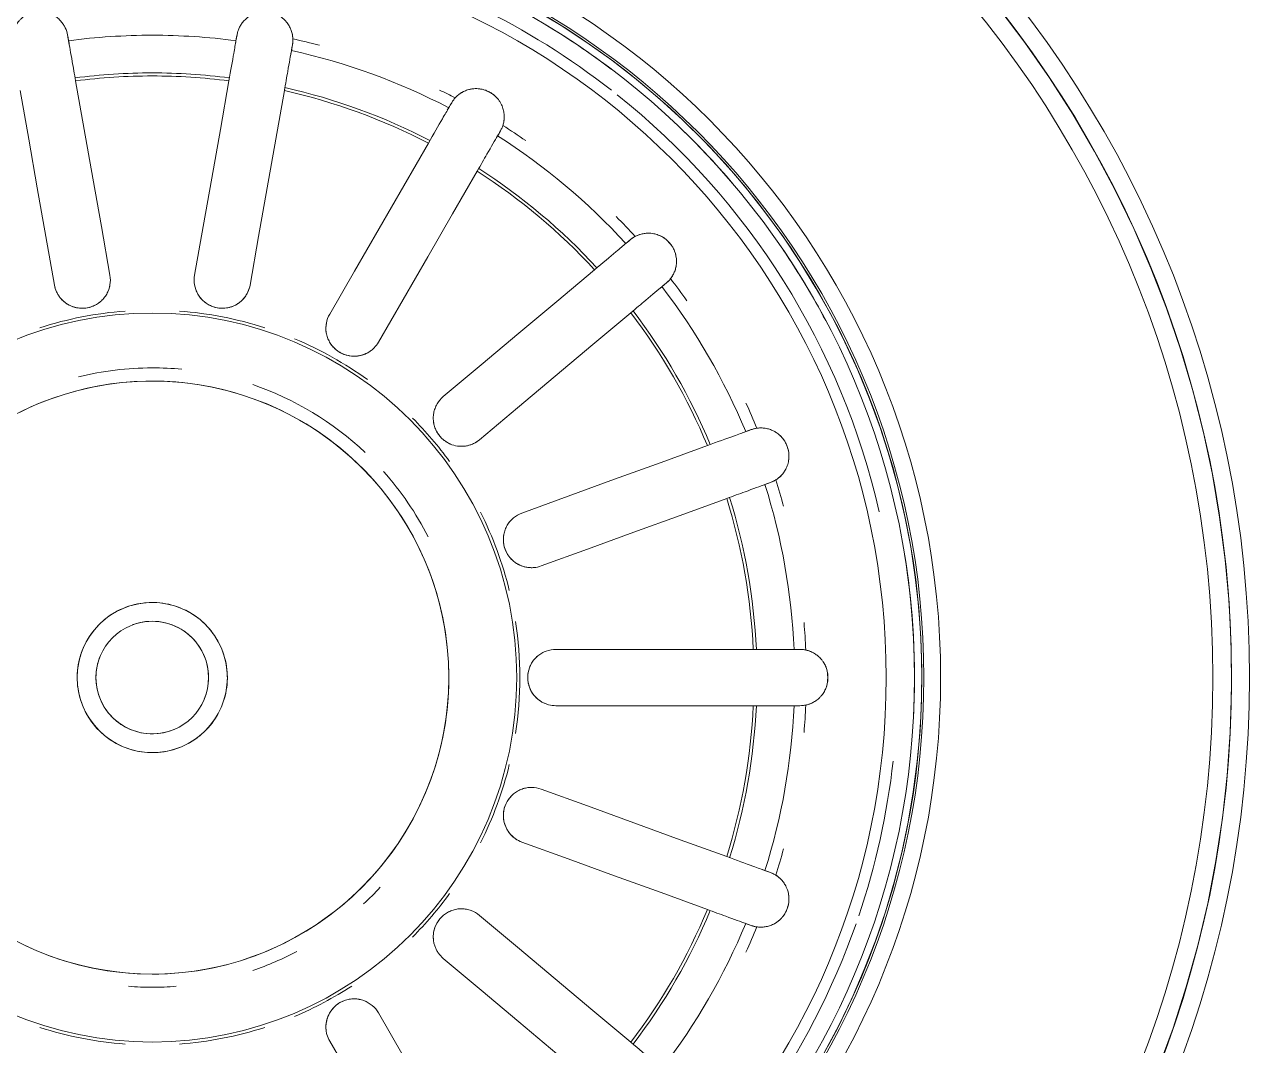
# Model space of a CAD drawing. Header units: millimetres. Extents: x -11245 to 9283, y -22520 to -3800.
# Drawn here: x -6774.4 to -6709.2, y -15029.3 to -14974.9 of the extents above; entities that cross this region are included whole.
import ezdxf

# ---------------------------------------------------------------- set-up
doc = ezdxf.new("R2010")
doc.units = ezdxf.units.MM
doc.layers.add('G-IMPT', color=8, linetype='Continuous', lineweight=9)

msp = doc.modelspace()

# ---------------------------------------------------------------- linework, layer by layer
at = {"layer": 'G-IMPT'}
msp.add_line((-6760.582, -14978.375), (-6760.555, -14978.219), dxfattribs=at)
at = {"layer": 'G-IMPT', "flags": 128}
for points in [[(-6747.248, -14974.07), (-6745.841, -14974.913), (-6744.47, -14975.812), (-6743.135, -14976.765), (-6741.84, -14977.77), (-6740.585, -14978.827), (-6739.374, -14979.932), (-6738.208, -14981.086), (-6737.09, -14982.285), (-6736.02, -14983.528), (-6735, -14984.812), (-6734.033, -14986.136), (-6733.12, -14987.498), (-6732.261, -14988.896), (-6731.46, -14990.326), (-6730.716, -14991.788), (-6730.031, -14993.278), (-6729.406, -14994.794), (-6728.843, -14996.334), (-6728.341, -14997.895), (-6727.903, -14999.476), (-6727.528, -15001.072), (-6727.217, -15002.682), (-6726.97, -15004.303), (-6726.789, -15005.933), (-6726.673, -15007.569), (-6726.622, -15009.208), (-6726.638, -15010.848), (-6726.718, -15012.486), (-6726.864, -15014.119), (-6727.076, -15015.745), (-6727.352, -15017.362), (-6727.692, -15018.966), (-6728.097, -15020.555), (-6728.564, -15022.127), (-6729.095, -15023.679), (-6729.686, -15025.208), (-6730.339, -15026.713), (-6731.051, -15028.19), (-6731.822, -15029.638)], [(-6714.028, -15030.486), (-6713.237, -15028.327), (-6712.534, -15026.137), (-6711.919, -15023.921), (-6711.393, -15021.682), (-6710.957, -15019.424), (-6710.611, -15017.15), (-6710.357, -15014.864), (-6710.194, -15012.57), (-6710.123, -15010.272), (-6710.145, -15007.972), (-6710.258, -15005.675), (-6710.463, -15003.384), (-6710.759, -15001.103), (-6711.146, -14998.836), (-6711.624, -14996.587), (-6712.191, -14994.358), (-6712.847, -14992.154), (-6713.59, -14989.977), (-6714.42, -14987.832), (-6715.335, -14985.722), (-6716.334, -14983.651), (-6717.415, -14981.621), (-6718.576, -14979.635), (-6719.816, -14977.698), (-6721.132, -14975.812), (-6722.522, -14973.98)], [(-6772.134, -14975.414), (-6772.107, -14975.567), (-6772.08, -14975.719)], [(-6763.106, -14975.414), (-6763.133, -14975.567), (-6763.16, -14975.719)], [(-6760.206, -14976.24), (-6760.179, -14976.088), (-6760.152, -14975.935)], [(-6771.703, -14977.857), (-6771.246, -14980.447), (-6770.79, -14983.037), (-6770.333, -14985.627), (-6769.876, -14988.217)], [(-6763.537, -14977.857), (-6763.994, -14980.447), (-6764.45, -14983.037), (-6764.907, -14985.627), (-6765.364, -14988.217)], [(-6772.831, -14988.738), (-6773.287, -14986.148), (-6773.744, -14983.558), (-6774.201, -14980.968), (-6774.657, -14978.378)], [(-6762.409, -14988.738), (-6761.953, -14986.148), (-6761.496, -14983.558), (-6761.039, -14980.968), (-6760.583, -14978.378)], [(-6751.669, -14979.023), (-6751.746, -14979.157), (-6751.824, -14979.291)], [(-6749.226, -14980.791), (-6749.148, -14980.657), (-6749.071, -14980.523)], [(-6752.909, -14981.171), (-6754.224, -14983.449), (-6755.539, -14985.726), (-6756.854, -14988.004), (-6758.169, -14990.281)], [(-6755.571, -14991.781), (-6754.256, -14989.504), (-6752.941, -14987.226), (-6751.626, -14984.949), (-6750.311, -14982.671)], [(-6742.156, -14986.326), (-6742.274, -14986.425), (-6742.393, -14986.524)], [(-6744.056, -14987.92), (-6746.071, -14989.61), (-6748.085, -14991.301), (-6750.1, -14992.991), (-6752.114, -14994.682)], [(-6740.464, -14988.823), (-6740.346, -14988.723), (-6740.227, -14988.624)], [(-6750.186, -14996.98), (-6748.171, -14995.289), (-6746.157, -14993.599), (-6744.142, -14991.909), (-6742.128, -14990.218)], [(-6774.657, -14995.504), (-6774.086, -14995.234), (-6773.504, -14994.987), (-6772.913, -14994.764), (-6772.313, -14994.564), (-6771.706, -14994.388), (-6771.093, -14994.237), (-6770.473, -14994.111), (-6769.85, -14994.009), (-6769.222, -14993.932), (-6768.593, -14993.881), (-6767.961, -14993.854), (-6767.62, -14993.851)], [(-6767.62, -14993.851), (-6766.988, -14993.863), (-6766.357, -14993.901), (-6765.729, -14993.964), (-6765.103, -14994.053), (-6764.481, -14994.166), (-6763.864, -14994.304), (-6763.254, -14994.466), (-6762.65, -14994.653), (-6762.054, -14994.864), (-6761.467, -14995.098), (-6760.89, -14995.356), (-6760.324, -14995.636), (-6759.769, -14995.939), (-6759.227, -14996.264), (-6758.699, -14996.61), (-6758.184, -14996.978), (-6757.685, -14997.365), (-6757.202, -14997.772), (-6756.735, -14998.198), (-6756.286, -14998.643), (-6755.855, -14999.105), (-6755.442, -14999.584), (-6755.05, -15000.079), (-6754.677, -15000.589), (-6754.325, -15001.114), (-6753.994, -15001.652), (-6753.685, -15002.204), (-6753.398, -15002.767), (-6753.135, -15003.341), (-6752.894, -15003.926), (-6752.677, -15004.519), (-6752.483, -15005.121), (-6752.314, -15005.73), (-6752.17, -15006.345), (-6752.05, -15006.965), (-6751.955, -15007.59), (-6751.885, -15008.218), (-6751.84, -15008.849), (-6751.821, -15009.48), (-6751.827, -15010.112), (-6751.858, -15010.743), (-6751.914, -15011.373), (-6751.996, -15011.999), (-6752.102, -15012.622), (-6752.233, -15013.241), (-6752.389, -15013.853), (-6752.569, -15014.459), (-6752.774, -15015.057), (-6753.002, -15015.646), (-6753.253, -15016.226), (-6753.528, -15016.795), (-6753.825, -15017.353), (-6754.144, -15017.899), (-6754.484, -15018.431), (-6754.846, -15018.949), (-6755.228, -15019.452), (-6755.63, -15019.94), (-6756.051, -15020.411), (-6756.49, -15020.865), (-6756.948, -15021.302), (-6757.422, -15021.719), (-6757.913, -15022.117), (-6758.419, -15022.495), (-6758.94, -15022.853), (-6759.475, -15023.19), (-6760.023, -15023.504), (-6760.583, -15023.797), (-6761.154, -15024.067), (-6761.736, -15024.314), (-6762.327, -15024.538), (-6762.927, -15024.738), (-6763.534, -15024.913), (-6764.147, -15025.064), (-6764.767, -15025.191), (-6765.39, -15025.293), (-6766.018, -15025.369), (-6766.648, -15025.421), (-6767.279, -15025.447), (-6767.62, -15025.451)], [(-6735.714, -14996.442), (-6735.859, -14996.494), (-6736.004, -14996.547)], [(-6738.045, -14997.29), (-6740.516, -14998.189), (-6742.987, -14999.089), (-6745.458, -14999.988), (-6747.93, -15000.888)], [(-6734.978, -14999.366), (-6734.833, -14999.314), (-6734.688, -14999.261)], [(-6746.904, -15003.707), (-6744.432, -15002.807), (-6741.961, -15001.908), (-6739.49, -15001.008), (-6737.019, -15000.109)], [(-6767.62, -15005.651), (-6767.78, -15005.654), (-6767.94, -15005.664), (-6768.099, -15005.68), (-6768.257, -15005.702), (-6768.415, -15005.731), (-6768.571, -15005.765), (-6768.725, -15005.807), (-6768.878, -15005.854), (-6769.029, -15005.907), (-6769.178, -15005.967), (-6769.324, -15006.032), (-6769.467, -15006.103), (-6769.608, -15006.179), (-6769.745, -15006.262), (-6769.879, -15006.349), (-6770.009, -15006.442), (-6770.135, -15006.54), (-6770.258, -15006.644), (-6770.376, -15006.751), (-6770.489, -15006.864), (-6770.599, -15006.981), (-6770.703, -15007.102), (-6770.802, -15007.227), (-6770.897, -15007.357), (-6770.986, -15007.49), (-6771.07, -15007.626), (-6771.148, -15007.765), (-6771.22, -15007.908), (-6771.287, -15008.053), (-6771.348, -15008.201), (-6771.403, -15008.352), (-6771.452, -15008.504), (-6771.495, -15008.658), (-6771.532, -15008.814), (-6771.562, -15008.971), (-6771.586, -15009.129), (-6771.604, -15009.288), (-6771.615, -15009.448), (-6771.62, -15009.608), (-6771.618, -15009.768), (-6771.61, -15009.927), (-6771.596, -15010.087), (-6771.576, -15010.245), (-6771.549, -15010.403), (-6771.515, -15010.56), (-6771.476, -15010.715), (-6771.43, -15010.868), (-6771.379, -15011.019), (-6771.321, -15011.169), (-6771.257, -15011.315), (-6771.188, -15011.459), (-6771.113, -15011.601), (-6771.032, -15011.739), (-6770.946, -15011.874), (-6770.854, -15012.005), (-6770.757, -15012.132), (-6770.656, -15012.256), (-6770.549, -15012.375), (-6770.438, -15012.49), (-6770.322, -15012.6), (-6770.202, -15012.706), (-6770.078, -15012.807), (-6769.949, -15012.903), (-6769.817, -15012.993), (-6769.682, -15013.078), (-6769.543, -15013.158), (-6769.402, -15013.232), (-6769.257, -15013.301), (-6769.11, -15013.363), (-6768.96, -15013.42), (-6768.808, -15013.47), (-6768.655, -15013.515), (-6768.499, -15013.553), (-6768.342, -15013.585), (-6768.185, -15013.611), (-6768.026, -15013.63), (-6767.866, -15013.643), (-6767.706, -15013.65), (-6767.62, -15013.651)], [(-6767.62, -15013.651), (-6767.46, -15013.648), (-6767.3, -15013.638), (-6767.141, -15013.622), (-6766.983, -15013.6), (-6766.825, -15013.571), (-6766.669, -15013.536), (-6766.515, -15013.495), (-6766.362, -15013.448), (-6766.211, -15013.394), (-6766.062, -15013.335), (-6765.916, -15013.27), (-6765.773, -15013.199), (-6765.633, -15013.122), (-6765.495, -15013.04), (-6765.361, -15012.952), (-6765.231, -15012.859), (-6765.105, -15012.761), (-6764.983, -15012.658), (-6764.864, -15012.55), (-6764.751, -15012.438), (-6764.641, -15012.321), (-6764.537, -15012.199), (-6764.438, -15012.074), (-6764.343, -15011.945), (-6764.254, -15011.812), (-6764.17, -15011.676), (-6764.092, -15011.536), (-6764.02, -15011.394), (-6763.953, -15011.248), (-6763.892, -15011.1), (-6763.837, -15010.95), (-6763.788, -15010.798), (-6763.745, -15010.643), (-6763.709, -15010.488), (-6763.678, -15010.331), (-6763.654, -15010.172), (-6763.637, -15010.013), (-6763.625, -15009.854), (-6763.62, -15009.694), (-6763.622, -15009.534), (-6763.63, -15009.374), (-6763.644, -15009.215), (-6763.665, -15009.056), (-6763.691, -15008.898), (-6763.725, -15008.742), (-6763.764, -15008.587), (-6763.81, -15008.434), (-6763.861, -15008.282), (-6763.919, -15008.133), (-6763.983, -15007.986), (-6764.052, -15007.842), (-6764.128, -15007.701), (-6764.208, -15007.563), (-6764.295, -15007.428), (-6764.386, -15007.297), (-6764.483, -15007.169), (-6764.585, -15007.046), (-6764.691, -15006.927), (-6764.802, -15006.812), (-6764.918, -15006.701), (-6765.038, -15006.596), (-6765.163, -15006.495), (-6765.291, -15006.399), (-6765.423, -15006.308), (-6765.558, -15006.223), (-6765.697, -15006.144), (-6765.839, -15006.069), (-6765.983, -15006.001), (-6766.13, -15005.938), (-6766.28, -15005.882), (-6766.432, -15005.831), (-6766.586, -15005.787), (-6766.741, -15005.749), (-6766.898, -15005.717), (-6767.056, -15005.691), (-6767.214, -15005.671), (-6767.374, -15005.658), (-6767.534, -15005.652), (-6767.62, -15005.651)], [(-6735.601, -15008.151), (-6738.231, -15008.151), (-6740.86, -15008.151), (-6743.49, -15008.151), (-6746.12, -15008.151)], [(-6733.429, -15008.151), (-6733.275, -15008.151), (-6733.12, -15008.151)], [(-6746.12, -15011.151), (-6743.49, -15011.151), (-6740.86, -15011.151), (-6738.231, -15011.151), (-6735.601, -15011.151)], [(-6733.12, -15011.151), (-6733.275, -15011.151), (-6733.429, -15011.151)], [(-6737.019, -15019.192), (-6739.49, -15018.293), (-6741.961, -15017.394), (-6744.432, -15016.494), (-6746.904, -15015.595)], [(-6747.93, -15018.414), (-6745.458, -15019.313), (-6742.987, -15020.213), (-6740.516, -15021.112), (-6738.045, -15022.012)], [(-6734.688, -15020.041), (-6734.833, -15019.988), (-6734.978, -15019.935)], [(-6742.128, -15029.083), (-6744.142, -15027.393), (-6746.157, -15025.703), (-6748.171, -15024.012), (-6750.186, -15022.322)], [(-6736.004, -15022.754), (-6735.859, -15022.807), (-6735.714, -15022.86)], [(-6767.62, -15025.451), (-6768.252, -15025.438), (-6768.883, -15025.4), (-6769.512, -15025.337), (-6770.137, -15025.249), (-6770.759, -15025.136), (-6771.376, -15024.998), (-6771.986, -15024.835), (-6772.59, -15024.649), (-6773.186, -15024.438), (-6773.773, -15024.204), (-6774.35, -15023.946), (-6774.916, -15023.665)], [(-6752.114, -15024.62), (-6750.1, -15026.31), (-6748.085, -15028.001), (-6746.071, -15029.691), (-6744.056, -15031.381)], [(-6750.311, -15036.63), (-6751.626, -15034.353), (-6752.941, -15032.075), (-6754.256, -15029.798), (-6755.571, -15027.52)], [(-6758.169, -15029.02), (-6756.854, -15031.298), (-6755.539, -15033.575), (-6754.224, -15035.853), (-6752.909, -15038.13)]]:
    msp.add_lwpolyline(points, dxfattribs=at)
at = {"layer": 'G-IMPT'}
for radius, start, end in [(58.454, 360, 180), (57.5, 0, 180), (57.5, 90, 270), (57.5, 270, 90), (56.5, 90, 270), (56.5, 270, 90), (42, 90, 180), (42, 270, 90), (41.108, 90, 270), (41, 90, 180), (41, 0, 180), (41.108, 270, 90), (41, 0, 90), (40.608, 90, 270), (40.608, 270, 90), (39.72, 90, 160.71429), (39.099, 90, 270), (39.099, 270, 90), (39.72, 51.99607, 76.22116), (40.608, 52.98088, 58.96552), (34.223, 90, 97.48795), (34.223, 82.51205, 90), (34.845, 75.18135, 77.58742), (34.223, 62.51205, 77.48795), (32.216, 90, 97.33127), (32.054, 90, 97.31784), (32.216, 82.66873, 90), (32.054, 82.68216, 90), (32.054, 62.68216, 77.31784), (32.216, 62.66873, 77.33127), (34.845, 62.41258, 63.93609), (39.72, 12.85714, 51.42857), (34.845, 55.18135, 57.58742), (40.608, 40.34483, 46.55172), (34.223, 42.51205, 57.48795), (32.216, 42.66873, 57.33127), (32.054, 42.68216, 57.31784), (34.845, 42.41258, 44.81891), (40.608, 27.93103, 34.13793), (34.845, 35.18135, 37.58742), (34.223, 22.51205, 37.48795), (19.418, 90, 270), (19.579, 94.23524, 107.81647), (19.418, 270, 90), (19.579, 72.18353, 85.76476), (32.054, 22.68216, 37.31784), (32.216, 22.66873, 37.33127), (19.579, 54.16411, 67.21171), (16.5, 90, 103.78238), (16.5, 84.54291, 90), (15.8, 0, 180), (16.5, 46.58607, 71.05263), (34.845, 22.41258, 24.81891), (19.579, 36.01634, 44.91681), (16.5, 27.03614, 41.71504), (34.223, 2.51205, 17.48795), (34.845, 15.18135, 17.58742), (32.054, 2.68216, 17.31784), (32.216, 2.66873, 17.33127), (19.579, 13.70432, 26.75574), (40.608, 356.89655, 9.31034), (4, 90, 180), (4, 0, 90), (3, 90, 180), (3, 0, 110.90715), (3, 270, 90), (19.579, 351.22487, 8.77513), (34.845, 2.41258, 4.81891), (3, 157.5, 180), (58.454, 180, 360), (57.5, 180, 0), (42, 180, 270), (41, 180, 270), (41, 180, 0), (15.8, 180, 0), (4, 180, 270), (3, 180, 292.5), (3, 180, 270), (4, 270, 0), (41, 270, 0), (3, 337.5, 0), (32.054, 342.68216, 357.31784), (32.216, 342.66873, 357.33127), (34.223, 342.51205, 357.48795), (34.845, 355.18135, 357.58742), (19.579, 333.24426, 346.29568), (39.72, 341.35721, 353.57143), (34.845, 342.41258, 344.81891), (16.5, 313.02222, 317.36842), (19.579, 315.08319, 323.98367), (32.054, 322.68216, 337.31784), (32.216, 322.66873, 337.33127), (39.72, 308.57143, 340.71429), (34.223, 322.51205, 337.48795), (34.845, 335.18135, 337.58742), (16.5, 288.94737, 297.82049), (16.5, 265.60276, 270), (16.5, 270, 274.39724), (19.579, 292.78829, 302.88346), (19.579, 252.18353, 265.76476), (19.579, 274.23524, 287.81647)]:
    msp.add_arc((-6767.62, -15009.651), radius, start, end, dxfattribs=at)
for points, knots in [([(-6775.088, -14975.935), (-6775.112, -14975.807), (-6775.119, -14975.61), (-6775.083, -14975.372), (-6775.048, -14975.234), (-6775.01, -14975.131), (-6774.964, -14975.026), (-6774.912, -14974.92), (-6774.847, -14974.814), (-6774.764, -14974.712), (-6774.662, -14974.607), (-6774.547, -14974.498), (-6774.414, -14974.398), (-6774.264, -14974.319), (-6774.08, -14974.259), (-6773.868, -14974.211), (-6773.652, -14974.184), (-6773.459, -14974.177), (-6773.291, -14974.201), (-6773.132, -14974.249), (-6772.999, -14974.306), (-6772.867, -14974.372), (-6772.752, -14974.437), (-6772.646, -14974.52), (-6772.561, -14974.602), (-6772.483, -14974.685), (-6772.412, -14974.769), (-6772.331, -14974.886), (-6772.216, -14975.098), (-6772.155, -14975.285), (-6772.134, -14975.414)], [0, 0, 0, 0, 0.111111, 0.166667, 0.194444, 0.222222, 0.25, 0.277778, 0.305556, 0.333333, 0.361111, 0.388889, 0.416667, 0.444444, 0.472222, 0.5, 0.527778, 0.555556, 0.583333, 0.611111, 0.638889, 0.659722, 0.694444, 0.722222, 0.75, 0.777778, 0.805556, 0.833333, 0.888889, 1, 1, 1, 1]), ([(-6760.152, -14975.935), (-6760.141, -14975.873), (-6760.126, -14975.744), (-6760.13, -14975.575), (-6760.147, -14975.439), (-6760.166, -14975.338), (-6760.194, -14975.236), (-6760.23, -14975.13), (-6760.275, -14975.026), (-6760.33, -14974.923), (-6760.395, -14974.819), (-6760.476, -14974.712), (-6760.575, -14974.605), (-6760.689, -14974.502), (-6760.823, -14974.406), (-6760.974, -14974.321), (-6761.157, -14974.246), (-6761.366, -14974.193), (-6761.582, -14974.171), (-6761.779, -14974.179), (-6761.951, -14974.207), (-6762.11, -14974.251), (-6762.241, -14974.303), (-6762.372, -14974.369), (-6762.488, -14974.442), (-6762.593, -14974.524), (-6762.679, -14974.602), (-6762.758, -14974.684), (-6762.828, -14974.771), (-6762.889, -14974.858), (-6762.942, -14974.947), (-6763.004, -14975.068), (-6763.065, -14975.226), (-6763.095, -14975.352), (-6763.106, -14975.414)], [0, 0, 0, 0, 0.055556, 0.111111, 0.138889, 0.166667, 0.194444, 0.222222, 0.25, 0.277778, 0.305556, 0.333333, 0.361111, 0.388889, 0.416667, 0.444444, 0.472222, 0.5, 0.527778, 0.555556, 0.583333, 0.611111, 0.638889, 0.659722, 0.694444, 0.722222, 0.75, 0.777778, 0.805556, 0.833333, 0.861111, 0.888889, 0.944444, 1, 1, 1, 1]), ([(-6771.703, -14977.857), (-6771.767, -14977.492), (-6771.92, -14976.626), (-6772.034, -14975.98), (-6772.08, -14975.719)], [0, 0, 0, 0, 0.4, 1, 1, 1, 1]), ([(-6763.16, -14975.719), (-6763.191, -14975.893), (-6763.291, -14976.464), (-6763.44, -14977.308), (-6763.537, -14977.857)], [0, 0, 0, 0, 0.4, 1, 1, 1, 1]), ([(-6760.583, -14978.378), (-6760.518, -14978.012), (-6760.366, -14977.147), (-6760.252, -14976.501), (-6760.206, -14976.24)], [0, 0, 0, 0, 0.4, 1, 1, 1, 1]), ([(-6749.071, -14980.523), (-6749.039, -14980.468), (-6748.981, -14980.351), (-6748.927, -14980.192), (-6748.896, -14980.059), (-6748.88, -14979.957), (-6748.871, -14979.851), (-6748.869, -14979.74), (-6748.876, -14979.626), (-6748.892, -14979.511), (-6748.918, -14979.391), (-6748.957, -14979.262), (-6749.013, -14979.128), (-6749.086, -14978.993), (-6749.179, -14978.857), (-6749.292, -14978.725), (-6749.437, -14978.592), (-6749.616, -14978.47), (-6749.811, -14978.376), (-6749.999, -14978.316), (-6750.17, -14978.283), (-6750.335, -14978.27), (-6750.476, -14978.275), (-6750.622, -14978.292), (-6750.755, -14978.321), (-6750.882, -14978.361), (-6750.99, -14978.405), (-6751.092, -14978.456), (-6751.187, -14978.514), (-6751.274, -14978.575), (-6751.354, -14978.639), (-6751.454, -14978.733), (-6751.565, -14978.86), (-6751.637, -14978.968), (-6751.669, -14979.023)], [0, 0, 0, 0, 0.055556, 0.111111, 0.138889, 0.166667, 0.194444, 0.222222, 0.25, 0.277778, 0.305556, 0.333333, 0.361111, 0.388889, 0.416667, 0.444444, 0.472222, 0.5, 0.527778, 0.555556, 0.583333, 0.611111, 0.638889, 0.659722, 0.694444, 0.722222, 0.75, 0.777778, 0.805556, 0.833333, 0.861111, 0.888889, 0.944444, 1, 1, 1, 1]), ([(-6750.904, -14978.371), (-6750.935, -14978.383), (-6750.995, -14978.407), (-6751.079, -14978.449), (-6751.157, -14978.495), (-6751.256, -14978.56), (-6751.369, -14978.648), (-6751.447, -14978.726), (-6751.483, -14978.768)], [0.7777778, 0.7777778, 0.7777778, 0.7777778, 0.8055556, 0.8333333, 0.8611111, 0.8888889, 0.9444444, 1, 1, 1, 1]), ([(-6751.824, -14979.291), (-6751.912, -14979.444), (-6752.202, -14979.946), (-6752.63, -14980.688), (-6752.909, -14981.171)], [0, 0, 0, 0, 0.4, 1, 1, 1, 1]), ([(-6750.311, -14982.671), (-6750.126, -14982.349), (-6749.686, -14981.589), (-6749.358, -14981.02), (-6749.226, -14980.791)], [0, 0, 0, 0, 0.4, 1, 1, 1, 1]), ([(-6740.227, -14988.624), (-6740.179, -14988.583), (-6740.084, -14988.493), (-6739.979, -14988.362), (-6739.904, -14988.247), (-6739.854, -14988.157), (-6739.809, -14988.061), (-6739.77, -14987.957), (-6739.737, -14987.847), (-6739.713, -14987.734), (-6739.696, -14987.612), (-6739.689, -14987.478), (-6739.696, -14987.333), (-6739.718, -14987.181), (-6739.758, -14987.021), (-6739.82, -14986.859), (-6739.911, -14986.684), (-6740.037, -14986.508), (-6740.189, -14986.353), (-6740.345, -14986.232), (-6740.494, -14986.143), (-6740.645, -14986.075), (-6740.779, -14986.03), (-6740.922, -14985.997), (-6741.057, -14985.978), (-6741.19, -14985.973), (-6741.306, -14985.977), (-6741.419, -14985.991), (-6741.529, -14986.012), (-6741.631, -14986.039), (-6741.729, -14986.073), (-6741.855, -14986.126), (-6742.002, -14986.208), (-6742.107, -14986.285), (-6742.156, -14986.326)], [0, 0, 0, 0, 0.055556, 0.111111, 0.138889, 0.166667, 0.194444, 0.222222, 0.25, 0.277778, 0.305556, 0.333333, 0.361111, 0.388889, 0.416667, 0.444444, 0.472222, 0.5, 0.527778, 0.555556, 0.583333, 0.611111, 0.638889, 0.659722, 0.694444, 0.722222, 0.75, 0.777778, 0.805556, 0.833333, 0.861111, 0.888889, 0.944444, 1, 1, 1, 1]), ([(-6742.393, -14986.524), (-6742.528, -14986.638), (-6742.972, -14987.011), (-6743.629, -14987.561), (-6744.056, -14987.92)], [0, 0, 0, 0, 0.4, 1, 1, 1, 1]), ([(-6740.008, -14988.396), (-6739.974, -14988.354), (-6739.91, -14988.263), (-6739.843, -14988.136), (-6739.796, -14988.027), (-6739.764, -14987.942), (-6739.737, -14987.852), (-6739.724, -14987.789), (-6739.718, -14987.756)], [0, 0, 0, 0, 0.0555556, 0.1111111, 0.1388889, 0.1666667, 0.1944444, 0.2222222, 0.2222222, 0.2222222, 0.2222222]), ([(-6769.876, -14988.217), (-6769.845, -14988.393), (-6769.846, -14988.733), (-6769.992, -14989.151), (-6770.193, -14989.438), (-6770.376, -14989.627), (-6770.594, -14989.778), (-6770.805, -14989.88), (-6770.993, -14989.936), (-6771.16, -14989.967), (-6771.326, -14989.98), (-6771.488, -14989.974), (-6771.654, -14989.949), (-6771.816, -14989.907), (-6771.966, -14989.85), (-6772.114, -14989.773), (-6772.252, -14989.681), (-6772.417, -14989.546), (-6772.67, -14989.25), (-6772.792, -14988.958), (-6772.831, -14988.738)], [0, 0, 0, 0, 0.111111, 0.222222, 0.277778, 0.333333, 0.388889, 0.444444, 0.479167, 0.513889, 0.548611, 0.583333, 0.618056, 0.652778, 0.6875, 0.722222, 0.756944, 0.791667, 0.861111, 1, 1, 1, 1]), ([(-6765.364, -14988.217), (-6765.394, -14988.386), (-6765.394, -14988.649), (-6765.306, -14988.984), (-6765.198, -14989.222), (-6765.049, -14989.438), (-6764.801, -14989.689), (-6764.414, -14989.915), (-6763.883, -14990.009), (-6763.397, -14989.921), (-6763.066, -14989.745), (-6762.863, -14989.58), (-6762.729, -14989.438), (-6762.614, -14989.28), (-6762.49, -14989.051), (-6762.432, -14988.865), (-6762.409, -14988.738)], [0, 0, 0, 0, 0.111111, 0.166667, 0.222222, 0.277778, 0.333333, 0.444444, 0.555556, 0.666667, 0.75, 0.791667, 0.833333, 0.875, 0.916667, 1, 1, 1, 1]), ([(-6769.875, -14988.731), (-6769.89, -14988.817), (-6769.934, -14988.984), (-6770.042, -14989.222), (-6770.192, -14989.438), (-6770.439, -14989.689), (-6770.826, -14989.915), (-6771.357, -14990.009), (-6771.843, -14989.921), (-6772.174, -14989.745), (-6772.377, -14989.58), (-6772.511, -14989.438), (-6772.626, -14989.28), (-6772.75, -14989.051), (-6772.808, -14988.865), (-6772.831, -14988.738)], [0.1111111, 0.1111111, 0.1111111, 0.1111111, 0.1666667, 0.2222222, 0.2777778, 0.3333333, 0.4444444, 0.5555556, 0.6666667, 0.75, 0.7916667, 0.8333333, 0.875, 0.9166667, 1, 1, 1, 1]), ([(-6765.365, -14988.732), (-6765.335, -14988.9), (-6765.248, -14989.151), (-6765.047, -14989.438), (-6764.864, -14989.627), (-6764.646, -14989.778), (-6764.435, -14989.88), (-6764.247, -14989.936), (-6764.08, -14989.967), (-6763.915, -14989.98), (-6763.753, -14989.974), (-6763.586, -14989.949), (-6763.424, -14989.907), (-6763.274, -14989.85), (-6763.127, -14989.773), (-6762.988, -14989.681), (-6762.823, -14989.546), (-6762.571, -14989.25), (-6762.448, -14988.958), (-6762.409, -14988.738)], [0.1111111, 0.1111111, 0.1111111, 0.1111111, 0.2222222, 0.2777778, 0.3333333, 0.3888889, 0.4444444, 0.4791667, 0.5138889, 0.5486111, 0.5833333, 0.6180556, 0.6527778, 0.6875, 0.7222222, 0.7569444, 0.7916667, 0.8611111, 1, 1, 1, 1]), ([(-6742.128, -14990.218), (-6741.843, -14989.979), (-6741.17, -14989.415), (-6740.667, -14988.993), (-6740.464, -14988.823)], [0, 0, 0, 0, 0.4, 1, 1, 1, 1]), ([(-6758.169, -14990.281), (-6758.255, -14990.43), (-6758.346, -14990.677), (-6758.378, -14991.022), (-6758.357, -14991.282), (-6758.29, -14991.537), (-6758.144, -14991.857), (-6757.858, -14992.202), (-6757.391, -14992.472), (-6756.903, -14992.555), (-6756.533, -14992.503), (-6756.285, -14992.417), (-6756.11, -14992.33), (-6755.949, -14992.22), (-6755.754, -14992.048), (-6755.635, -14991.893), (-6755.571, -14991.781)], [0, 0, 0, 0, 0.111111, 0.166667, 0.222222, 0.277778, 0.333333, 0.444444, 0.555556, 0.666667, 0.75, 0.791667, 0.833333, 0.875, 0.916667, 1, 1, 1, 1]), ([(-6758.346, -14990.764), (-6758.376, -14990.933), (-6758.38, -14991.199), (-6758.289, -14991.537), (-6758.181, -14991.777), (-6758.028, -14991.994), (-6757.865, -14992.161), (-6757.707, -14992.279), (-6757.561, -14992.365), (-6757.41, -14992.434), (-6757.256, -14992.483), (-6757.091, -14992.517), (-6756.925, -14992.533), (-6756.764, -14992.53), (-6756.599, -14992.509), (-6756.437, -14992.47), (-6756.236, -14992.399), (-6756.091, -14992.317), (-6756.003, -14992.255)], [0.1111111, 0.1111111, 0.1111111, 0.1111111, 0.2222222, 0.2777778, 0.3333333, 0.3888889, 0.4444444, 0.4791667, 0.5138889, 0.5486111, 0.5833333, 0.6180556, 0.6527778, 0.6875, 0.7222222, 0.7569444, 0.7916667, 0.8611111, 0.8611111, 0.8611111, 0.8611111]), ([(-6752.114, -14994.682), (-6752.246, -14994.792), (-6752.415, -14994.993), (-6752.563, -14995.307), (-6752.633, -14995.558), (-6752.658, -14995.82), (-6752.63, -14996.171), (-6752.479, -14996.593), (-6752.132, -14997.007), (-6751.703, -14997.251), (-6751.336, -14997.329), (-6751.075, -14997.333), (-6750.88, -14997.311), (-6750.691, -14997.263), (-6750.449, -14997.168), (-6750.285, -14997.063), (-6750.186, -14996.98)], [0, 0, 0, 0, 0.111111, 0.166667, 0.222222, 0.277778, 0.333333, 0.444444, 0.555556, 0.666667, 0.75, 0.791667, 0.833333, 0.875, 0.916667, 1, 1, 1, 1]), ([(-6752.626, -14995.561), (-6752.641, -14995.646), (-6752.656, -14995.821), (-6752.637, -14996.083), (-6752.568, -14996.34), (-6752.472, -14996.553), (-6752.364, -14996.717), (-6752.256, -14996.848), (-6752.138, -14996.964), (-6752.009, -14997.063), (-6751.866, -14997.152), (-6751.765, -14997.199), (-6751.715, -14997.22)], [0.2222222, 0.2222222, 0.2222222, 0.2222222, 0.2777778, 0.3333333, 0.3888889, 0.4444444, 0.4791667, 0.5138889, 0.5486111, 0.5833333, 0.6180556, 0.6527778, 0.6527778, 0.6527778, 0.6527778]), ([(-6736.004, -14996.547), (-6736.17, -14996.608), (-6736.715, -14996.806), (-6737.52, -14997.099), (-6738.045, -14997.29)], [0, 0, 0, 0, 0.4, 1, 1, 1, 1]), ([(-6734.688, -14999.261), (-6734.628, -14999.239), (-6734.509, -14999.187), (-6734.364, -14999.1), (-6734.255, -14999.017), (-6734.178, -14998.95), (-6734.103, -14998.875), (-6734.029, -14998.791), (-6733.961, -14998.699), (-6733.9, -14998.601), (-6733.842, -14998.492), (-6733.79, -14998.368), (-6733.747, -14998.229), (-6733.715, -14998.079), (-6733.699, -14997.915), (-6733.701, -14997.741), (-6733.727, -14997.546), (-6733.786, -14997.337), (-6733.874, -14997.14), (-6733.98, -14996.973), (-6734.09, -14996.838), (-6734.208, -14996.723), (-6734.319, -14996.635), (-6734.442, -14996.555), (-6734.563, -14996.491), (-6734.686, -14996.441), (-6734.796, -14996.405), (-6734.907, -14996.379), (-6735.017, -14996.361), (-6735.123, -14996.352), (-6735.226, -14996.35), (-6735.363, -14996.357), (-6735.529, -14996.383), (-6735.654, -14996.42), (-6735.714, -14996.442)], [0, 0, 0, 0, 0.055556, 0.111111, 0.138889, 0.166667, 0.194444, 0.222222, 0.25, 0.277778, 0.305556, 0.333333, 0.361111, 0.388889, 0.416667, 0.444444, 0.472222, 0.5, 0.527778, 0.555556, 0.583333, 0.611111, 0.638889, 0.659722, 0.694444, 0.722222, 0.75, 0.777778, 0.805556, 0.833333, 0.861111, 0.888889, 0.944444, 1, 1, 1, 1]), ([(-6737.019, -15000.109), (-6736.67, -14999.982), (-6735.844, -14999.682), (-6735.228, -14999.457), (-6734.978, -14999.366)], [0, 0, 0, 0, 0.4, 1, 1, 1, 1]), ([(-6747.93, -15000.888), (-6748.091, -15000.947), (-6748.319, -15001.077), (-6748.566, -15001.321), (-6748.717, -15001.534), (-6748.83, -15001.771), (-6748.923, -15002.111), (-6748.926, -15002.559), (-6748.741, -15003.066), (-6748.422, -15003.443), (-6748.104, -15003.642), (-6747.86, -15003.735), (-6747.669, -15003.78), (-6747.475, -15003.8), (-6747.216, -15003.794), (-6747.025, -15003.751), (-6746.904, -15003.707)], [0, 0, 0, 0, 0.111111, 0.166667, 0.222222, 0.277778, 0.333333, 0.444444, 0.555556, 0.666667, 0.75, 0.791667, 0.833333, 0.875, 0.916667, 1, 1, 1, 1]), ([(-6747.93, -15000.888), (-6748.098, -15000.949), (-6748.392, -15001.12), (-6748.681, -15001.455), (-6748.829, -15001.773), (-6748.9, -15002.026), (-6748.923, -15002.291), (-6748.905, -15002.524), (-6748.86, -15002.715), (-6748.804, -15002.875), (-6748.732, -15003.025), (-6748.646, -15003.162), (-6748.541, -15003.294), (-6748.424, -15003.413), (-6748.299, -15003.514), (-6748.159, -15003.603), (-6748.01, -15003.678), (-6747.81, -15003.752), (-6747.646, -15003.783), (-6747.539, -15003.792)], [0, 0, 0, 0, 0.1111111, 0.2222222, 0.2777778, 0.3333333, 0.3888889, 0.4444444, 0.4791667, 0.5138889, 0.5486111, 0.5833333, 0.6180556, 0.6527778, 0.6875, 0.7222222, 0.7569444, 0.7916667, 0.8611111, 0.8611111, 0.8611111, 0.8611111]), ([(-6746.12, -15008.151), (-6746.292, -15008.151), (-6746.551, -15008.196), (-6746.866, -15008.341), (-6747.081, -15008.489), (-6747.268, -15008.673), (-6747.472, -15008.96), (-6747.628, -15009.381), (-6747.628, -15009.92), (-6747.456, -15010.384), (-6747.226, -15010.679), (-6747.028, -15010.85), (-6746.865, -15010.958), (-6746.689, -15011.043), (-6746.443, -15011.126), (-6746.249, -15011.151), (-6746.12, -15011.151)], [0, 0, 0, 0, 0.111111, 0.166667, 0.222222, 0.277778, 0.333333, 0.444444, 0.555556, 0.666667, 0.75, 0.791667, 0.833333, 0.875, 0.916667, 1, 1, 1, 1]), ([(-6746.627, -15008.239), (-6746.788, -15008.297), (-6747.02, -15008.427), (-6747.267, -15008.675), (-6747.421, -15008.888), (-6747.533, -15009.129), (-6747.596, -15009.354), (-6747.619, -15009.549), (-6747.621, -15009.719), (-6747.605, -15009.884), (-6747.571, -15010.043), (-6747.517, -15010.203), (-6747.448, -15010.354), (-6747.365, -15010.492), (-6747.264, -15010.624), (-6747.15, -15010.745), (-6746.988, -15010.883), (-6746.844, -15010.968), (-6746.746, -15011.013)], [0.1111111, 0.1111111, 0.1111111, 0.1111111, 0.2222222, 0.2777778, 0.3333333, 0.3888889, 0.4444444, 0.4791667, 0.5138889, 0.5486111, 0.5833333, 0.6180556, 0.6527778, 0.6875, 0.7222222, 0.7569444, 0.7916667, 0.8611111, 0.8611111, 0.8611111, 0.8611111]), ([(-6735.601, -15008.151), (-6735.043, -15008.151), (-6734.186, -15008.151), (-6733.606, -15008.151), (-6733.429, -15008.151)], [-1, -1, -1, -1, -0.4, 0, 0, 0, 0]), ([(-6733.12, -15008.151), (-6732.989, -15008.149), (-6732.794, -15008.176), (-6732.566, -15008.253), (-6732.436, -15008.312), (-6732.341, -15008.368), (-6732.246, -15008.431), (-6732.15, -15008.501), (-6732.057, -15008.583), (-6731.972, -15008.683), (-6731.886, -15008.801), (-6731.798, -15008.933), (-6731.723, -15009.082), (-6731.671, -15009.243), (-6731.644, -15009.434), (-6731.634, -15009.652), (-6731.644, -15009.87), (-6731.672, -15010.061), (-6731.724, -15010.221), (-6731.799, -15010.37), (-6731.878, -15010.491), (-6731.966, -15010.61), (-6732.05, -15010.712), (-6732.151, -15010.801), (-6732.246, -15010.871), (-6732.341, -15010.934), (-6732.436, -15010.989), (-6732.566, -15011.048), (-6732.794, -15011.125), (-6732.989, -15011.152), (-6733.12, -15011.151)], [0, 0, 0, 0, 0.111111, 0.166667, 0.194444, 0.222222, 0.25, 0.277778, 0.305556, 0.333333, 0.361111, 0.388889, 0.416667, 0.444444, 0.472222, 0.5, 0.527778, 0.555556, 0.583333, 0.611111, 0.638889, 0.659722, 0.694444, 0.722222, 0.75, 0.777778, 0.805556, 0.833333, 0.888889, 1, 1, 1, 1]), ([(-6733.429, -15011.151), (-6733.695, -15011.151), (-6734.351, -15011.151), (-6735.229, -15011.151), (-6735.601, -15011.151)], [-1, -1, -1, -1, -0.4, 0, 0, 0, 0]), ([(-6746.904, -15015.595), (-6747.065, -15015.536), (-6747.324, -15015.49), (-6747.669, -15015.518), (-6747.922, -15015.584), (-6748.161, -15015.693), (-6748.451, -15015.893), (-6748.741, -15016.235), (-6748.926, -15016.742), (-6748.923, -15017.236), (-6748.807, -15017.592), (-6748.68, -15017.821), (-6748.563, -15017.978), (-6748.428, -15018.118), (-6748.224, -15018.28), (-6748.051, -15018.37), (-6747.93, -15018.414)], [0, 0, 0, 0, 0.111111, 0.166667, 0.222222, 0.277778, 0.333333, 0.444444, 0.555556, 0.666667, 0.75, 0.791667, 0.833333, 0.875, 0.916667, 1, 1, 1, 1]), ([(-6747.41, -15015.504), (-6747.581, -15015.504), (-6747.844, -15015.547), (-6748.161, -15015.695), (-6748.379, -15015.842), (-6748.566, -15016.031), (-6748.702, -15016.221), (-6748.79, -15016.396), (-6748.85, -15016.555), (-6748.892, -15016.716), (-6748.914, -15016.876), (-6748.918, -15017.045), (-6748.905, -15017.211), (-6748.875, -15017.369), (-6748.825, -15017.528), (-6748.758, -15017.68), (-6748.654, -15017.866), (-6748.406, -15018.166), (-6748.14, -15018.337), (-6747.93, -15018.414)], [0.1111111, 0.1111111, 0.1111111, 0.1111111, 0.2222222, 0.2777778, 0.3333333, 0.3888889, 0.4444444, 0.4791667, 0.5138889, 0.5486111, 0.5833333, 0.6180556, 0.6527778, 0.6875, 0.7222222, 0.7569444, 0.7916667, 0.8611111, 1, 1, 1, 1]), ([(-6734.978, -15019.935), (-6735.144, -15019.875), (-6735.689, -15019.676), (-6736.494, -15019.383), (-6737.019, -15019.192)], [0, 0, 0, 0, 0.4, 1, 1, 1, 1]), ([(-6735.714, -15022.86), (-6735.654, -15022.882), (-6735.529, -15022.919), (-6735.363, -15022.944), (-6735.226, -15022.951), (-6735.123, -15022.95), (-6735.017, -15022.941), (-6734.907, -15022.923), (-6734.796, -15022.896), (-6734.686, -15022.861), (-6734.572, -15022.814), (-6734.453, -15022.753), (-6734.33, -15022.675), (-6734.209, -15022.58), (-6734.091, -15022.465), (-6733.981, -15022.33), (-6733.876, -15022.164), (-6733.787, -15021.967), (-6733.728, -15021.758), (-6733.701, -15021.563), (-6733.699, -15021.389), (-6733.715, -15021.224), (-6733.744, -15021.086), (-6733.786, -15020.945), (-6733.838, -15020.819), (-6733.899, -15020.701), (-6733.961, -15020.603), (-6734.029, -15020.511), (-6734.102, -15020.427), (-6734.177, -15020.352), (-6734.255, -15020.284), (-6734.364, -15020.202), (-6734.509, -15020.115), (-6734.628, -15020.063), (-6734.688, -15020.041)], [0, 0, 0, 0, 0.055556, 0.111111, 0.138889, 0.166667, 0.194444, 0.222222, 0.25, 0.277778, 0.305556, 0.333333, 0.361111, 0.388889, 0.416667, 0.444444, 0.472222, 0.5, 0.527778, 0.555556, 0.583333, 0.611111, 0.638889, 0.659722, 0.694444, 0.722222, 0.75, 0.777778, 0.805556, 0.833333, 0.861111, 0.888889, 0.944444, 1, 1, 1, 1]), ([(-6750.186, -15022.322), (-6750.318, -15022.211), (-6750.545, -15022.079), (-6750.879, -15021.988), (-6751.139, -15021.963), (-6751.401, -15021.984), (-6751.742, -15022.073), (-6752.131, -15022.295), (-6752.478, -15022.708), (-6752.645, -15023.173), (-6752.658, -15023.547), (-6752.617, -15023.806), (-6752.561, -15023.993), (-6752.481, -15024.172), (-6752.345, -15024.393), (-6752.213, -15024.537), (-6752.114, -15024.62)], [0, 0, 0, 0, 0.111111, 0.166667, 0.222222, 0.277778, 0.333333, 0.444444, 0.555556, 0.666667, 0.75, 0.791667, 0.833333, 0.875, 0.916667, 1, 1, 1, 1]), ([(-6751.654, -15022.058), (-6751.737, -15022.088), (-6751.897, -15022.163), (-6752.09, -15022.295), (-6752.233, -15022.429), (-6752.343, -15022.558), (-6752.438, -15022.695), (-6752.513, -15022.838), (-6752.575, -15022.995), (-6752.62, -15023.156), (-6752.645, -15023.315), (-6752.652, -15023.481), (-6752.645, -15023.592), (-6752.639, -15023.646)], [0.3333333, 0.3333333, 0.3333333, 0.3333333, 0.3888889, 0.4444444, 0.4791667, 0.5138889, 0.5486111, 0.5833333, 0.6180556, 0.6527778, 0.6875, 0.7222222, 0.7569444, 0.7569444, 0.7569444, 0.7569444]), ([(-6738.045, -15022.012), (-6737.696, -15022.139), (-6736.87, -15022.439), (-6736.254, -15022.664), (-6736.004, -15022.754)], [0, 0, 0, 0, 0.4, 1, 1, 1, 1]), ([(-6755.901, -15027.125), (-6756.032, -15027.015), (-6756.26, -15026.879), (-6756.599, -15026.789), (-6756.86, -15026.762), (-6757.125, -15026.786), (-6757.351, -15026.844), (-6757.532, -15026.922), (-6757.679, -15027.005), (-6757.815, -15027.101), (-6757.935, -15027.21), (-6758.046, -15027.336), (-6758.143, -15027.472), (-6758.222, -15027.613), (-6758.285, -15027.766), (-6758.332, -15027.926), (-6758.371, -15028.135), (-6758.373, -15028.302), (-6758.363, -15028.41)], [0.1111111, 0.1111111, 0.1111111, 0.1111111, 0.2222222, 0.2777778, 0.3333333, 0.3888889, 0.4444444, 0.4791667, 0.5138889, 0.5486111, 0.5833333, 0.6180556, 0.6527778, 0.6875, 0.7222222, 0.7569444, 0.7916667, 0.8611111, 0.8611111, 0.8611111, 0.8611111]), ([(-6755.571, -15027.52), (-6755.657, -15027.371), (-6755.825, -15027.17), (-6756.108, -15026.969), (-6756.344, -15026.857), (-6756.598, -15026.787), (-6756.948, -15026.754), (-6757.39, -15026.83), (-6757.857, -15027.099), (-6758.173, -15027.48), (-6758.313, -15027.827), (-6758.363, -15028.084), (-6758.374, -15028.279), (-6758.36, -15028.474), (-6758.309, -15028.728), (-6758.234, -15028.909), (-6758.169, -15029.02)], [0, 0, 0, 0, 0.111111, 0.166667, 0.222222, 0.277778, 0.333333, 0.444444, 0.555556, 0.666667, 0.75, 0.791667, 0.833333, 0.875, 0.916667, 1, 1, 1, 1]), ([(-6740.464, -15030.479), (-6740.6, -15030.366), (-6741.044, -15029.993), (-6741.7, -15029.442), (-6742.128, -15029.083)], [0, 0, 0, 0, 0.4, 1, 1, 1, 1])]:
    msp.add_open_spline(points, degree=3, knots=knots, dxfattribs=at)
for points in [[(-6760.13, -14975.62), (-6760.131, -14975.566), (-6760.141, -14975.455), (-6760.165, -14975.343), (-6760.18, -14975.286)], [(-6772.134, -14975.414), (-6772.109, -14975.553), (-6772.082, -14975.708), (-6772.052, -14975.876)], [(-6763.188, -14975.876), (-6763.158, -14975.708), (-6763.131, -14975.553), (-6763.106, -14975.414)], [(-6760.152, -14975.935), (-6760.176, -14976.074), (-6760.204, -14976.229), (-6760.233, -14976.397)], [(-6760.13, -14975.62), (-6760.128, -14975.667), (-6760.129, -14975.767), (-6760.142, -14975.878), (-6760.152, -14975.935)], [(-6749.347, -14978.676), (-6749.386, -14978.642), (-6749.473, -14978.576), (-6749.625, -14978.48), (-6749.731, -14978.425), (-6749.782, -14978.4)], [(-6751.904, -14979.429), (-6751.818, -14979.281), (-6751.74, -14979.145), (-6751.669, -14979.023)], [(-6751.669, -14979.023), (-6751.64, -14978.972), (-6751.578, -14978.88), (-6751.515, -14978.803), (-6751.483, -14978.768)], [(-6748.943, -14980.234), (-6748.925, -14980.182), (-6748.896, -14980.075), (-6748.881, -14979.962), (-6748.876, -14979.903)], [(-6749.071, -14980.523), (-6749.142, -14980.645), (-6749.22, -14980.781), (-6749.306, -14980.929)], [(-6748.943, -14980.234), (-6748.957, -14980.279), (-6748.992, -14980.373), (-6749.042, -14980.472), (-6749.071, -14980.523)], [(-6742.515, -14986.627), (-6742.384, -14986.517), (-6742.264, -14986.416), (-6742.156, -14986.326)], [(-6742.156, -14986.326), (-6742.111, -14986.288), (-6742.021, -14986.222), (-6741.935, -14986.171), (-6741.894, -14986.149)], [(-6741.58, -14986.026), (-6741.636, -14986.041), (-6741.745, -14986.075), (-6741.846, -14986.123), (-6741.894, -14986.149)], [(-6739.699, -14987.325), (-6739.704, -14987.284), (-6739.718, -14987.2), (-6739.746, -14987.065), (-6739.789, -14986.927), (-6739.851, -14986.794), (-6739.939, -14986.657), (-6740.049, -14986.515), (-6740.17, -14986.382), (-6740.29, -14986.271), (-6740.41, -14986.188), (-6740.539, -14986.122), (-6740.666, -14986.07), (-6740.747, -14986.042), (-6740.786, -14986.03)], [(-6740.008, -14988.396), (-6740.037, -14988.434), (-6740.102, -14988.51), (-6740.183, -14988.586), (-6740.227, -14988.624)], [(-6740.227, -14988.624), (-6740.335, -14988.714), (-6740.456, -14988.815), (-6740.587, -14988.925)], [(-6736.154, -14996.602), (-6735.994, -14996.543), (-6735.846, -14996.49), (-6735.714, -14996.442)], [(-6735.714, -14996.442), (-6735.659, -14996.422), (-6735.552, -14996.39), (-6735.454, -14996.372), (-6735.407, -14996.365)], [(-6735.07, -14996.357), (-6735.128, -14996.351), (-6735.243, -14996.347), (-6735.353, -14996.357), (-6735.407, -14996.365)], [(-6733.747, -14998.221), (-6733.738, -14998.181), (-6733.722, -14998.097), (-6733.702, -14997.961), (-6733.696, -14997.816), (-6733.708, -14997.67), (-6733.744, -14997.511), (-6733.799, -14997.34), (-6733.867, -14997.174), (-6733.942, -14997.029), (-6734.026, -14996.909), (-6734.124, -14996.803), (-6734.227, -14996.711), (-6734.293, -14996.657), (-6734.326, -14996.633)], [(-6750.754, -14997.277), (-6750.545, -14997.22), (-6750.357, -14997.124), (-6750.186, -14996.98)], [(-6734.688, -14999.261), (-6734.82, -14999.309), (-6734.968, -14999.363), (-6735.128, -14999.421)], [(-6734.404, -14999.122), (-6734.444, -14999.147), (-6734.531, -14999.196), (-6734.633, -14999.241), (-6734.688, -14999.261)], [(-6734.404, -14999.122), (-6734.357, -14999.094), (-6734.266, -14999.03), (-6734.181, -14998.953), (-6734.14, -14998.911)], [(-6733.12, -15008.151), (-6733.261, -15008.151), (-6733.418, -15008.151), (-6733.589, -15008.151)], [(-6732.806, -15008.184), (-6732.852, -15008.174), (-6732.951, -15008.158), (-6733.062, -15008.151), (-6733.12, -15008.151)], [(-6732.486, -15008.291), (-6732.539, -15008.266), (-6732.645, -15008.223), (-6732.752, -15008.195), (-6732.806, -15008.184)], [(-6731.88, -15010.495), (-6731.858, -15010.461), (-6731.815, -15010.388), (-6731.75, -15010.266), (-6731.694, -15010.132), (-6731.655, -15009.991), (-6731.635, -15009.83), (-6731.628, -15009.65), (-6731.635, -15009.47), (-6731.656, -15009.309), (-6731.694, -15009.168), (-6731.75, -15009.034), (-6731.815, -15008.913), (-6731.859, -15008.839), (-6731.881, -15008.805)], [(-6733.589, -15011.151), (-6733.418, -15011.151), (-6733.261, -15011.151), (-6733.12, -15011.151)], [(-6733.12, -15011.151), (-6733.062, -15011.151), (-6732.951, -15011.144), (-6732.852, -15011.127), (-6732.806, -15011.118)], [(-6732.806, -15011.118), (-6732.752, -15011.107), (-6732.645, -15011.079), (-6732.539, -15011.035), (-6732.486, -15011.01)], [(-6735.128, -15019.881), (-6734.968, -15019.939), (-6734.82, -15019.993), (-6734.688, -15020.041)], [(-6734.688, -15020.041), (-6734.633, -15020.061), (-6734.531, -15020.105), (-6734.444, -15020.155), (-6734.404, -15020.179)], [(-6734.14, -15020.39), (-6734.181, -15020.348), (-6734.266, -15020.271), (-6734.357, -15020.208), (-6734.404, -15020.179)], [(-6734.325, -15022.668), (-6734.292, -15022.643), (-6734.226, -15022.59), (-6734.123, -15022.497), (-6734.025, -15022.391), (-6733.941, -15022.271), (-6733.866, -15022.126), (-6733.798, -15021.96), (-6733.744, -15021.789), (-6733.708, -15021.63), (-6733.696, -15021.484), (-6733.702, -15021.339), (-6733.722, -15021.203), (-6733.738, -15021.119), (-6733.747, -15021.08)], [(-6750.186, -15022.322), (-6750.323, -15022.207), (-6750.47, -15022.122), (-6750.631, -15022.063)], [(-6735.714, -15022.86), (-6735.846, -15022.812), (-6735.994, -15022.758), (-6736.154, -15022.7)], [(-6735.407, -15022.936), (-6735.454, -15022.93), (-6735.552, -15022.912), (-6735.659, -15022.88), (-6735.714, -15022.86)], [(-6735.407, -15022.936), (-6735.353, -15022.945), (-6735.242, -15022.955), (-6735.128, -15022.95), (-6735.07, -15022.945)]]:
    msp.add_open_spline(points, degree=3, dxfattribs=at)

doc.saveas('drawing.dxf')
